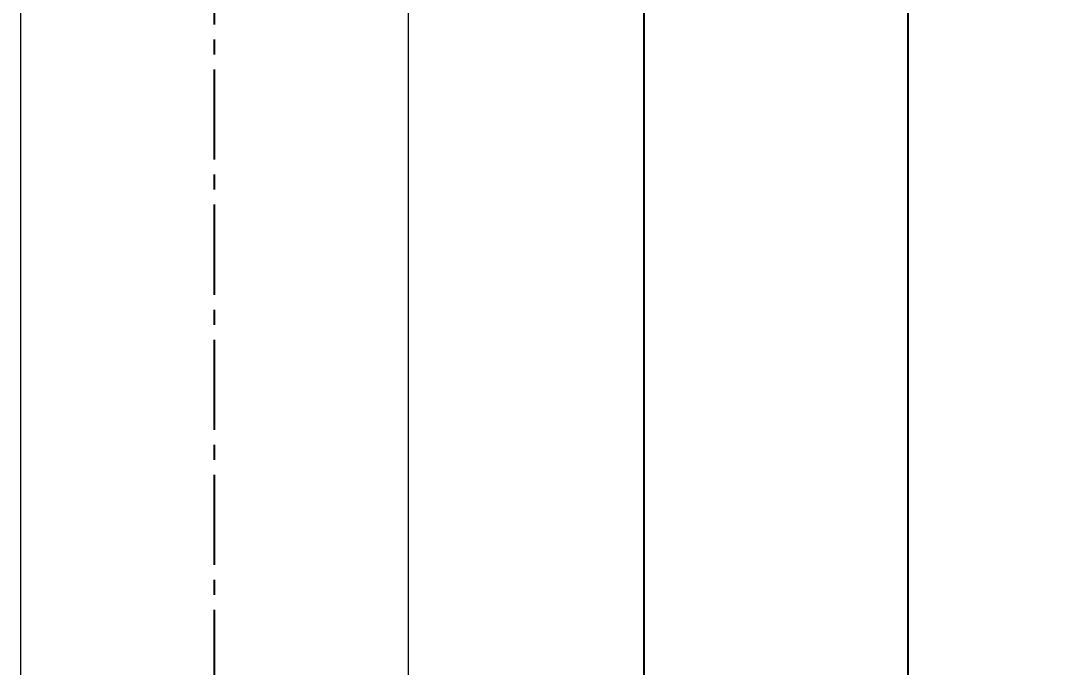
# Model space of a CAD drawing. Header units: millimetres. Extents: x 13295 to 13889, y -332 to 508.
# Drawn here: x 13397.4 to 13506, y 122.2 to 190.6 of the extents above; entities that cross this region are included whole.
import ezdxf

# ---------------------------------------------------------------- set-up
doc = ezdxf.new("R2010")
doc.units = ezdxf.units.MM
doc.linetypes.add('CENTER2', pattern=[28.575, 19.05, -3.175, 3.175, -3.175])
doc.layers.add('DIM_', color=5, linetype='Continuous', lineweight=9)
doc.styles.get("Standard").update_dxf_attribs({"font": 'arial.ttf'})
doc.dimstyles.new('사본(2) STANDARD', dxfattribs={"dimscale": 0, "dimtxt": 4, "dimasz": 4, "dimexe": 1.25, "dimexo": 0.625, "dimgap": 1.5, "dimtad": 3, "dimtih": 1, "dimtoh": 1, "dimdec": 1, "dimzin": 9, "dimdsep": 46, "dimtxsty": 'Standard', "dimcen": 2.5, "dimclrd": 5, "dimclre": 5, "dimclrt": 5, "dimadec": 0, "dimazin": 0, "dimtfac": 1, "dimtdec": 1, "dimtmove": 0, "dimatfit": 3, "dimfxl": 1.25, "dimtfill": 1, "dimtolj": 1, "dimtzin": 0, "dimarcsym": 0})

# ---------------------------------------------------------------- blocks, each defined once
blk = doc.blocks.new('*D3')
at = {"layer": 'Defpoints', "color": 0, "transparency": 16777216}
for p in [(13418.01, 268.7), (13491.19, 268.7), (13442.41, -38.4)]:
    blk.add_point(p, dxfattribs=at)
at = {"layer": 'DIM_', "color": 5, "lineweight": -2, "transparency": 16777216}
for p, q in [((13418.63, 268.7), (13492.44, 268.7)), ((13491.19, 260.7), (13491.19, 120.74)), ((13491.19, -30.4), (13491.19, 109.56)), ((13443.03, -38.4), (13492.44, -38.4))]:
    blk.add_line(p, q, dxfattribs=at)
at = {"layer": 'DIM_', "color": 5, "transparency": 16777216}
for points in [[(13489.85, 260.7), (13492.52, 260.7), (13491.19, 268.7)], [(13489.85, -30.4), (13492.52, -30.4), (13491.19, -38.4)]]:
    blk.add_solid(points, dxfattribs=at)
at = {"layer": 'DIM_', "color": 5, "transparency": 16777216, "insert": (13491.19, 115.15), "char_height": 8, "attachment_point": 5, "bg_fill": 3, "box_fill_scale": 1.1, "bg_fill_color": 256, "bg_fill_true_color": 13158600, "bg_fill_transparency": 0}
blk.add_mtext('\\A1;307.1', dxfattribs=at)
blk = doc.blocks.new('*D4')
at = {"layer": 'Defpoints', "color": 0, "transparency": 16777216}
for p in [(13437.67, 237.1), (13442.41, -38.4), (13463.29, -38.4)]:
    blk.add_point(p, dxfattribs=at)
at = {"layer": 'DIM_', "color": 5, "lineweight": -2, "transparency": 16777216}
for p, q in [((13438.3, 237.1), (13464.54, 237.1)), ((13463.29, 229.1), (13463.29, 104.93)), ((13463.29, -30.4), (13463.29, 93.76)), ((13443.03, -38.4), (13464.54, -38.4))]:
    blk.add_line(p, q, dxfattribs=at)
at = {"layer": 'DIM_', "color": 5, "transparency": 16777216}
for points in [[(13461.95, 229.1), (13464.62, 229.1), (13463.29, 237.1)], [(13461.95, -30.4), (13464.62, -30.4), (13463.29, -38.4)]]:
    blk.add_solid(points, dxfattribs=at)
at = {"layer": 'DIM_', "color": 5, "transparency": 16777216, "insert": (13463.29, 99.35), "char_height": 8, "attachment_point": 5, "bg_fill": 3, "box_fill_scale": 1.1, "bg_fill_color": 256, "bg_fill_true_color": 13158600, "bg_fill_transparency": 0}
blk.add_mtext('\\A1;275.5', dxfattribs=at)

msp = doc.modelspace()

# ---------------------------------------------------------------- linework, layer by layer
at = {"linetype": 'Continuous', "lineweight": 18}
for p, q in [((13397.41, 231.89), (13397.41, -31.4)), ((13438.41, -31.4), (13438.41, 231.89))]:
    msp.add_line(p, q, dxfattribs=at)

# ---------------------------------------------------------------- next in the draw order: dimensions: what is measured, and where the dimension line sits
at = {"layer": 'DIM_'}
dim = msp.add_linear_dim(base=(13491.19, 268.7), p1=(13442.41, -38.4), p2=(13418.01, 268.7), angle=90, dimstyle='사본(2) STANDARD', override={"dimscale": 1, "dimtxt": 8, "dimasz": 8, "dimtad": 0}, dxfattribs=at)
dim.commit()
dim.dimension.update_dxf_attribs({"geometry": '*D3', "text_midpoint": (13491.19, 115.15)})

# ---------------------------------------------------------------- next in the draw order: linework, layer by layer
at = {"color": 1, "linetype": 'CENTER2', "ltscale": 0.5}
msp.add_line((13417.91, -38.4), (13417.91, 280.36), dxfattribs=at)

# ---------------------------------------------------------------- next in the draw order: dimensions: what is measured, and where the dimension line sits
at = {"layer": 'DIM_'}
dim = msp.add_linear_dim(base=(13463.29, -38.4), p1=(13437.67, 237.1), p2=(13442.41, -38.4), angle=90, dimstyle='사본(2) STANDARD', override={"dimscale": 1, "dimtxt": 8, "dimasz": 8, "dimtad": 0}, dxfattribs=at)
dim.commit()
dim.dimension.update_dxf_attribs({"geometry": '*D4', "text_midpoint": (13463.29, 99.35)})

doc.saveas('drawing.dxf')
